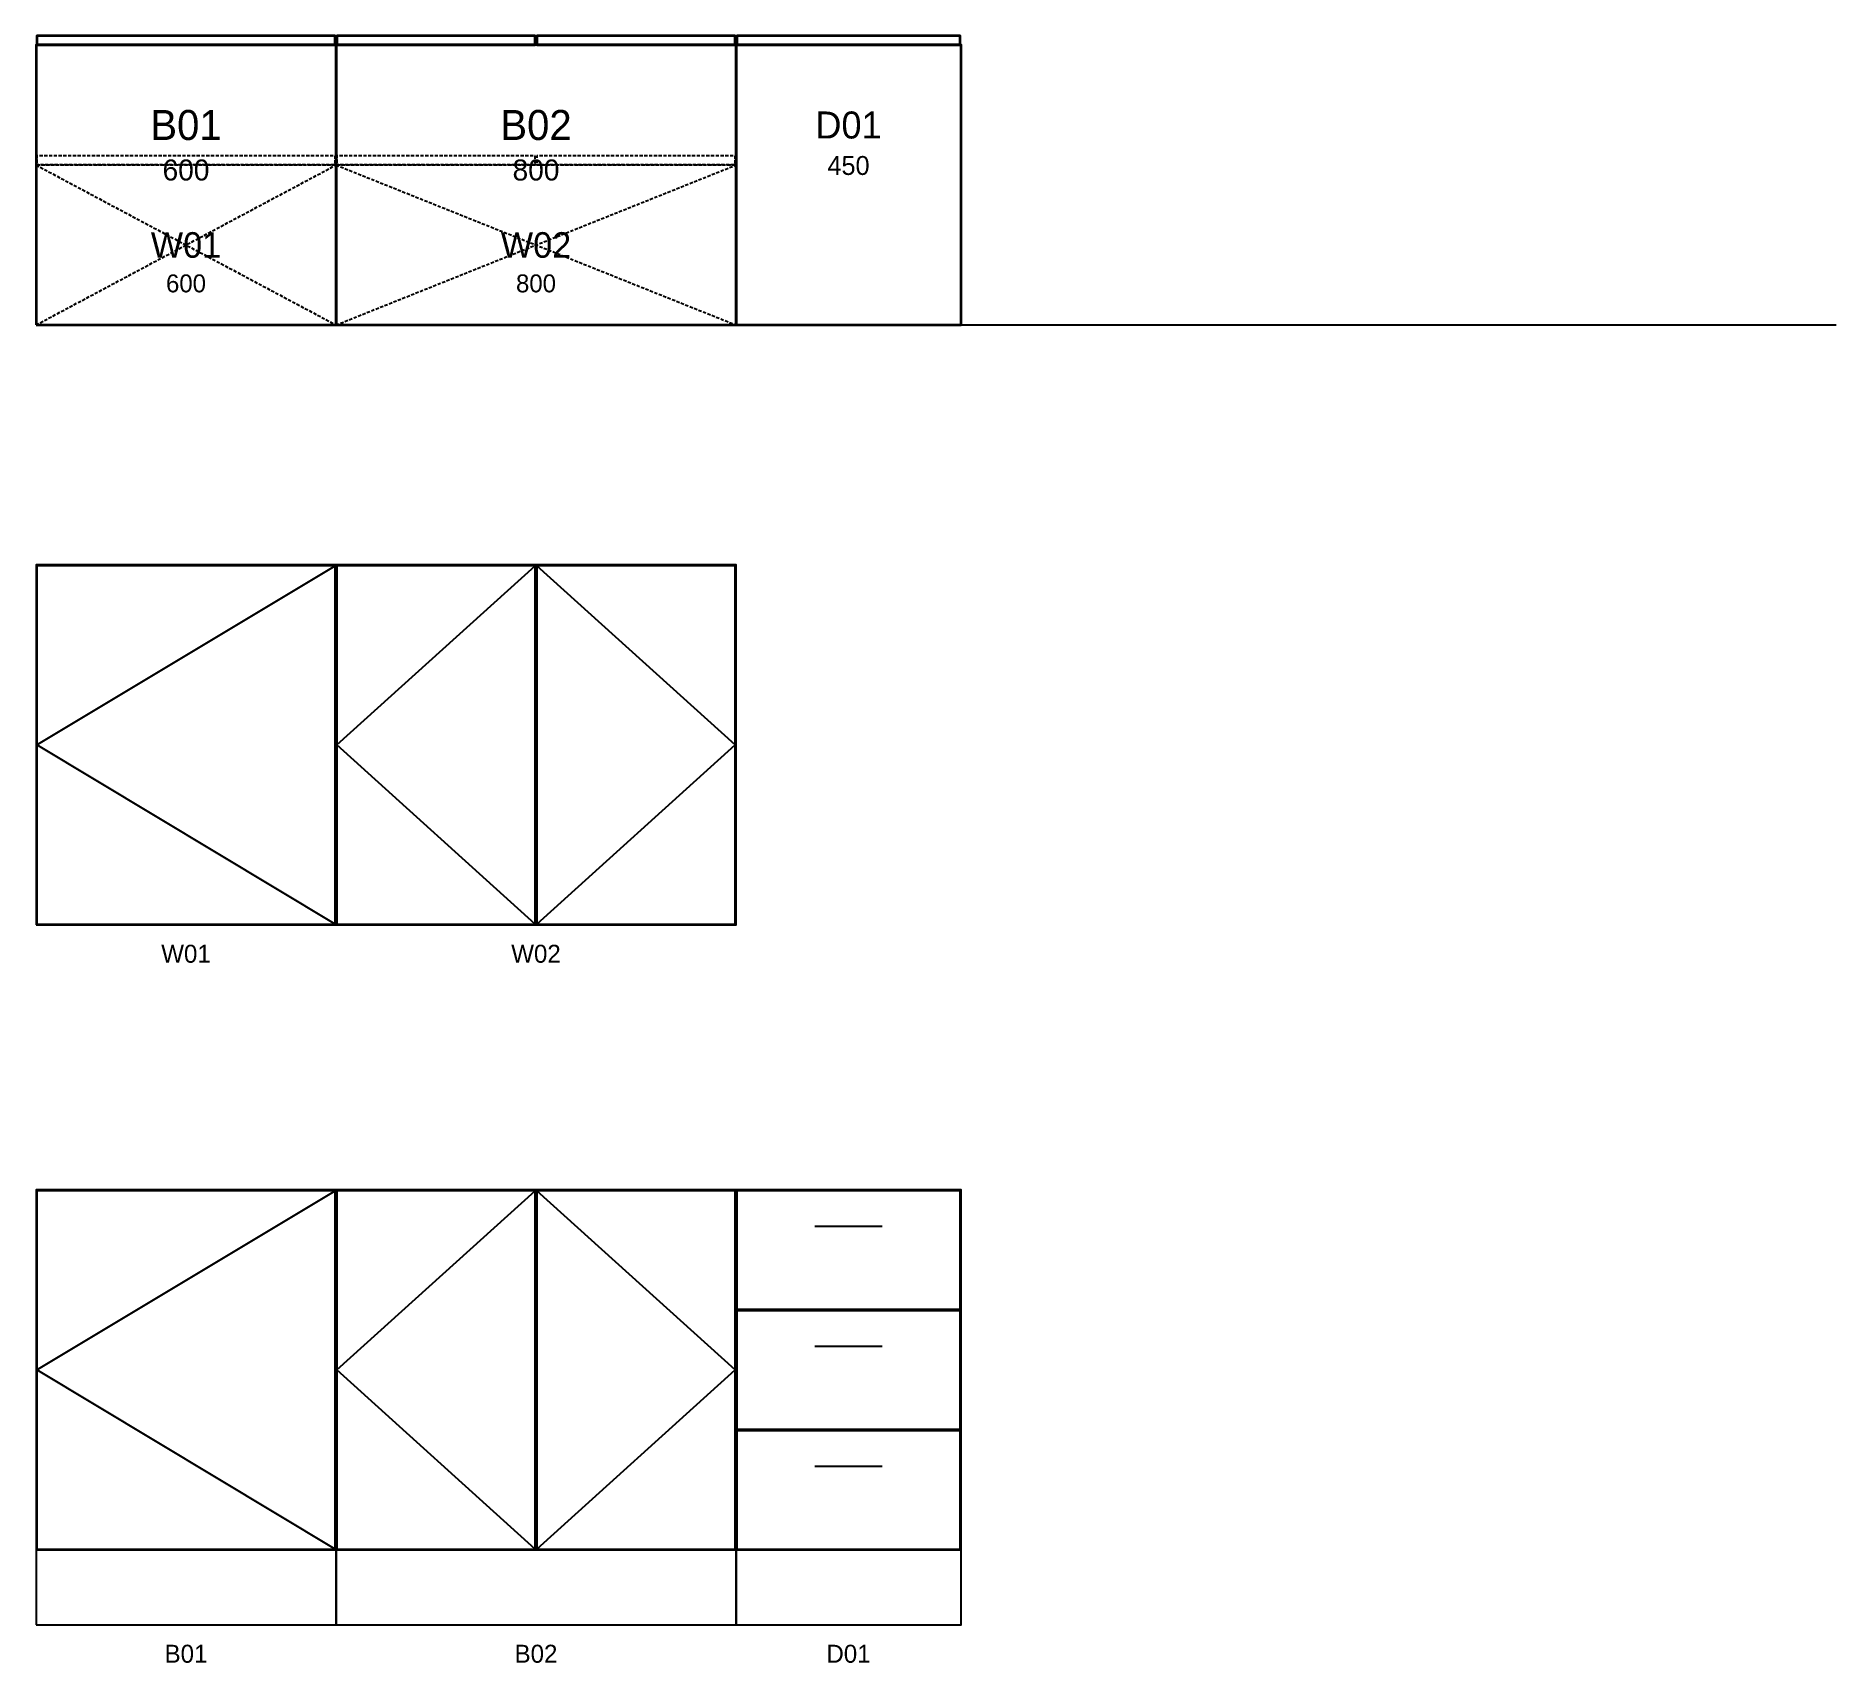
# Model space of a CAD drawing. Extents: x 0 to 3600, y -2676 to 578.
import ezdxf
from ezdxf.enums import TextEntityAlignment as Align

# ---------------------------------------------------------------- set-up
doc = ezdxf.new("R2010")
doc.units = 0
doc.linetypes.add('HIDDEN', pattern=[9.525, 6.35, -3.175])
for name, color, linetype, lineweight in [('CAB-BASE', 3, 'Continuous', 35), ('CAB-ELEV', 7, 'Continuous', 25), ('CAB-WALL', 4, 'HIDDEN', 25)]:
    doc.layers.add(name, color=color, linetype=linetype, lineweight=lineweight)

# ---------------------------------------------------------------- blocks, each defined once
blk = doc.blocks.new('*UE436B7C4DAB40102')
at = {"color": 0, "flags": 128}
for points in [[(1.5, 560), (598.5, 560), (598.5, 578), (1.5, 578)], [(0, 0), (600, 0), (600, 560), (0, 560)]]:
    blk.add_lwpolyline(points, close=True, dxfattribs=at)
at = {"color": 0}
for s, height, p in [('B01', 60, (300, 400)), ('600', 42, (300, 310))]:
    blk.add_text(s, height=height, dxfattribs=at).set_placement(p, align=Align.MIDDLE_CENTER)
blk = doc.blocks.new('*UA7FD295C8AA12792')
at = {"color": 0, "flags": 128}
for points in [[(1.5, 560), (398.5, 560), (398.5, 578), (1.5, 578)], [(401.5, 560), (798.5, 560), (798.5, 578), (401.5, 578)], [(0, 0), (800, 0), (800, 560), (0, 560)]]:
    blk.add_lwpolyline(points, close=True, dxfattribs=at)
at = {"color": 0}
for s, height, p in [('B02', 60, (400, 400)), ('800', 42, (400, 310))]:
    blk.add_text(s, height=height, dxfattribs=at).set_placement(p, align=Align.MIDDLE_CENTER)
blk = doc.blocks.new('*UDE2CFD915AE3C3F4')
at = {"color": 0, "flags": 128}
for points in [[(1.5, 560), (448.5, 560), (448.5, 578), (1.5, 578)], [(0, 0), (450, 0), (450, 560), (0, 560)]]:
    blk.add_lwpolyline(points, close=True, dxfattribs=at)
at = {"color": 0}
for s, height, p in [('D01', 54, (225, 400)), ('450', 37.8, (225, 319))]:
    blk.add_text(s, height=height, dxfattribs=at).set_placement(p, align=Align.MIDDLE_CENTER)
blk = doc.blocks.new('*U3261601E66983FA8')
at = {"color": 0}
for p, q in [((0, 0), (600, 320)), ((0, 320), (600, 0))]:
    blk.add_line(p, q, dxfattribs=at)
at = {"color": 0, "flags": 128}
for points in [[(1.5, 320), (598.5, 320), (598.5, 338), (1.5, 338)], [(0, 0), (600, 0), (600, 320), (0, 320)]]:
    blk.add_lwpolyline(points, close=True, dxfattribs=at)
at = {"color": 0}
for s, height, p in [('W01', 51.2, (300, 160)), ('600', 35.84, (300, 83.2))]:
    blk.add_text(s, height=height, dxfattribs=at).set_placement(p, align=Align.MIDDLE_CENTER)
blk = doc.blocks.new('*UE66CA5BE1EAEE8B8')
at = {"color": 0}
for p, q in [((0, 0), (800, 320)), ((0, 320), (800, 0))]:
    blk.add_line(p, q, dxfattribs=at)
at = {"color": 0, "flags": 128}
for points in [[(1.5, 320), (398.5, 320), (398.5, 338), (1.5, 338)], [(401.5, 320), (798.5, 320), (798.5, 338), (401.5, 338)], [(0, 0), (800, 0), (800, 320), (0, 320)]]:
    blk.add_lwpolyline(points, close=True, dxfattribs=at)
at = {"color": 0}
for s, height, p in [('W02', 51.2, (400, 160)), ('800', 35.84, (400, 83.2))]:
    blk.add_text(s, height=height, dxfattribs=at).set_placement(p, align=Align.MIDDLE_CENTER)
blk = doc.blocks.new('*U5CD1CDBDC5A57C67')
at = {"color": 0}
for p, q in [((1.5, 1760), (598.5, 2118.5)), ((601.5, 1760), (998.5, 2118.5)), ((1398.5, 1760), (1001.5, 2118.5)), ((598.5, 1401.5), (1.5, 1760)), ((998.5, 1401.5), (601.5, 1760)), ((1001.5, 1401.5), (1398.5, 1760)), ((1.5, 510), (598.5, 868.5)), ((601.5, 510), (998.5, 868.5)), ((1398.5, 510), (1001.5, 868.5)), ((1557.95, 797.4), (1692.05, 797.4)), ((1557.95, 557.4), (1692.05, 557.4)), ((598.5, 151.5), (1.5, 510)), ((998.5, 151.5), (601.5, 510)), ((1001.5, 151.5), (1398.5, 510)), ((1557.95, 317.4), (1692.05, 317.4))]:
    blk.add_line(p, q, dxfattribs=at)
at = {"color": 0, "flags": 128}
for points in [[(0, 1400), (600, 1400), (600, 2120), (0, 2120)], [(1.5, 1401.5), (598.5, 1401.5), (598.5, 2118.5), (1.5, 2118.5)], [(600, 1400), (1400, 1400), (1400, 2120), (600, 2120)], [(601.5, 1401.5), (998.5, 1401.5), (998.5, 2118.5), (601.5, 2118.5)], [(1001.5, 1401.5), (1398.5, 1401.5), (1398.5, 2118.5), (1001.5, 2118.5)], [(0, 150), (600, 150), (600, 870), (0, 870)], [(1.5, 151.5), (598.5, 151.5), (598.5, 868.5), (1.5, 868.5)], [(600, 150), (1400, 150), (1400, 870), (600, 870)], [(601.5, 151.5), (998.5, 151.5), (998.5, 868.5), (601.5, 868.5)], [(1001.5, 151.5), (1398.5, 151.5), (1398.5, 868.5), (1001.5, 868.5)], [(1400, 150), (1850, 150), (1850, 870), (1400, 870)], [(1401.5, 631.5), (1848.5, 631.5), (1848.5, 868.5), (1401.5, 868.5)], [(1401.5, 391.5), (1848.5, 391.5), (1848.5, 628.5), (1401.5, 628.5)], [(1401.5, 151.5), (1848.5, 151.5), (1848.5, 388.5), (1401.5, 388.5)], [(0, 0), (600, 0), (600, 150), (0, 150)], [(600, 0), (1400, 0), (1400, 150), (600, 150)], [(1400, 0), (1850, 0), (1850, 150), (1400, 150)]]:
    blk.add_lwpolyline(points, close=True, dxfattribs=at)
at = {"color": 0}
for s, p in [('W01', (300, 1342.4)), ('W02', (1000, 1342.4)), ('B01', (300, -57.6)), ('B02', (1000, -57.6)), ('D01', (1625, -57.6))]:
    blk.add_text(s, height=36, dxfattribs=at).set_placement(p, align=Align.MIDDLE_CENTER)

msp = doc.modelspace()

# ---------------------------------------------------------------- linework, layer by layer
msp.add_line((0, 0), (3600, 0))

# ---------------------------------------------------------------- block references
at = {"layer": 'CAB-BASE'}
for name, p in [('*UE436B7C4DAB40102', (0, 0)), ('*UA7FD295C8AA12792', (600, 0)), ('*UDE2CFD915AE3C3F4', (1400, 0))]:
    msp.add_blockref(name, p, dxfattribs=at)
at = {"layer": 'CAB-ELEV'}
msp.add_blockref('*U5CD1CDBDC5A57C67', (0, -2600), dxfattribs=at)
at = {"layer": 'CAB-WALL'}
for name, p in [('*U3261601E66983FA8', (0, 0)), ('*UE66CA5BE1EAEE8B8', (600, 0))]:
    msp.add_blockref(name, p, dxfattribs=at)

doc.saveas('drawing.dxf')
